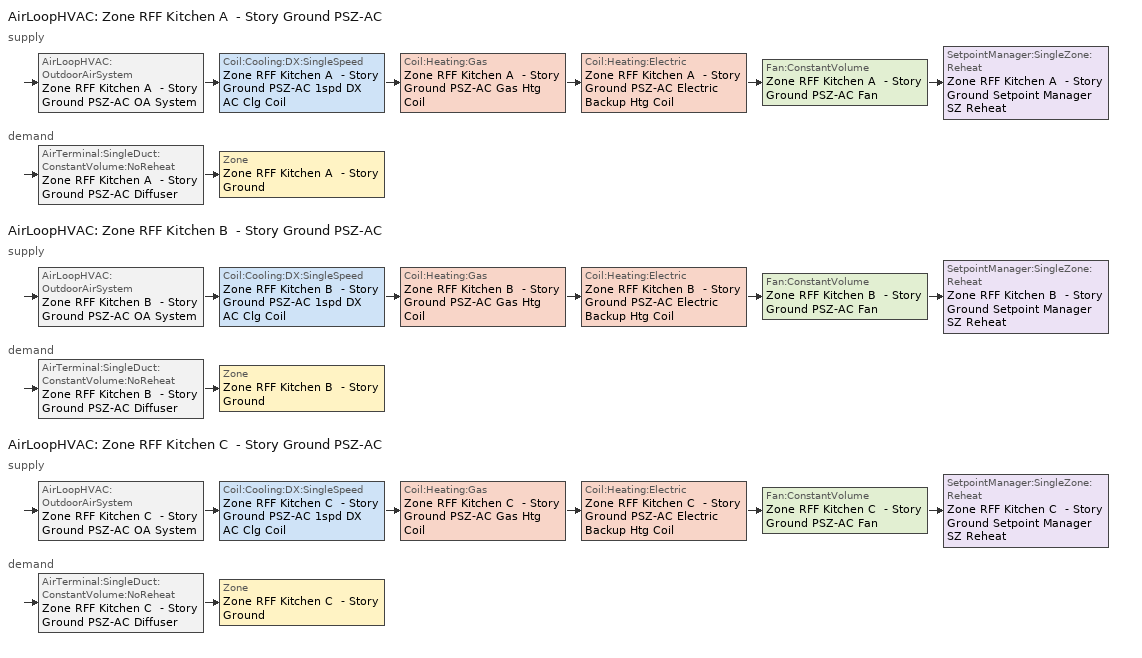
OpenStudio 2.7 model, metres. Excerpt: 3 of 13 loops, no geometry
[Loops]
AirLoopHVAC 'Zone RFF Kitchen A  - Story Ground PSZ-AC'
 supply: AirLoopHVAC:OutdoorAirSystem 'Zone RFF Kitchen A  - Story Ground PSZ-AC OA System' > Coil:Cooling:DX:SingleSpeed 'Zone RFF Kitchen A  - Story Ground PSZ-AC 1spd DX AC Clg Coil' > Coil:Heating:Gas 'Zone RFF Kitchen A  - Story Ground PSZ-AC Gas Htg Coil' > Coil:Heating:Electric 'Zone RFF Kitchen A  - Story Ground PSZ-AC Electric Backup Htg Coil' > Fan:ConstantVolume 'Zone RFF Kitchen A  - Story Ground PSZ-AC Fan' > SetpointManager:SingleZone:Reheat 'Zone RFF Kitchen A  - Story Ground Setpoint Manager SZ Reheat'
 demand: AirTerminal:SingleDuct:ConstantVolume:NoReheat 'Zone RFF Kitchen A  - Story Ground PSZ-AC Diffuser' > Zone 'Zone RFF Kitchen A  - Story Ground'
AirLoopHVAC 'Zone RFF Kitchen B  - Story Ground PSZ-AC'
 supply: AirLoopHVAC:OutdoorAirSystem 'Zone RFF Kitchen B  - Story Ground PSZ-AC OA System' > Coil:Cooling:DX:SingleSpeed 'Zone RFF Kitchen B  - Story Ground PSZ-AC 1spd DX AC Clg Coil' > Coil:Heating:Gas 'Zone RFF Kitchen B  - Story Ground PSZ-AC Gas Htg Coil' > Coil:Heating:Electric 'Zone RFF Kitchen B  - Story Ground PSZ-AC Electric Backup Htg Coil' > Fan:ConstantVolume 'Zone RFF Kitchen B  - Story Ground PSZ-AC Fan' > SetpointManager:SingleZone:Reheat 'Zone RFF Kitchen B  - Story Ground Setpoint Manager SZ Reheat'
 demand: AirTerminal:SingleDuct:ConstantVolume:NoReheat 'Zone RFF Kitchen B  - Story Ground PSZ-AC Diffuser' > Zone 'Zone RFF Kitchen B  - Story Ground'
AirLoopHVAC 'Zone RFF Kitchen C  - Story Ground PSZ-AC'
 supply: AirLoopHVAC:OutdoorAirSystem 'Zone RFF Kitchen C  - Story Ground PSZ-AC OA System' > Coil:Cooling:DX:SingleSpeed 'Zone RFF Kitchen C  - Story Ground PSZ-AC 1spd DX AC Clg Coil' > Coil:Heating:Gas 'Zone RFF Kitchen C  - Story Ground PSZ-AC Gas Htg Coil' > Coil:Heating:Electric 'Zone RFF Kitchen C  - Story Ground PSZ-AC Electric Backup Htg Coil' > Fan:ConstantVolume 'Zone RFF Kitchen C  - Story Ground PSZ-AC Fan' > SetpointManager:SingleZone:Reheat 'Zone RFF Kitchen C  - Story Ground Setpoint Manager SZ Reheat'
 demand: AirTerminal:SingleDuct:ConstantVolume:NoReheat 'Zone RFF Kitchen C  - Story Ground PSZ-AC Diffuser' > Zone 'Zone RFF Kitchen C  - Story Ground'
[Sizing:Zone] Zone Cooling Design Supply Air Temperature Input Method=SupplyAirTemperature; Zone Cooling Design Supply Air Temperature {C}=12.7778; Zone Cooling Design Supply Air Temperature Difference {deltaC}=11.11; Zone Heating Design Supply Air Temperature Input Method=SupplyAirTemperature; Zone Heating Design Supply Air Temperature {C}=50; Zone Heating Design Supply Air Temperature Difference {deltaC}=11.11; Zone Cooling Design Supply Air Humidity Ratio {kg-H2O/kg-air}=0.0085; Zone Heating Design Supply Air Humidity Ratio {kg-H2O/kg-air}=0.008; Cooling Design Air Flow Method=DesignDay; Heating Design Air Flow Method=DesignDay; Account for Dedicated Outdoor Air System=No; Dedicated Outdoor Air System Control Strategy=NeutralSupplyAir; Dedicated Outdoor Air Low Setpoint Temperature for Design {C}=autosize; Dedicated Outdoor Air High Setpoint Temperature for Design {C}=autosize
Zone RFF Kitchen A  - Story Ground; Zone RFF Kitchen B  - Story Ground; Zone RFF Kitchen C  - Story Ground
[Zone equipment]
Zone RFF Kitchen A  - Story Ground: Zone RFF Kitchen A  - Story Ground Exhaust Fan, Zone RFF Kitchen A  - Story Ground PSZ-AC Diffuser
Zone RFF Kitchen B  - Story Ground: Zone RFF Kitchen B  - Story Ground Exhaust Fan, Zone RFF Kitchen B  - Story Ground PSZ-AC Diffuser
Zone RFF Kitchen C  - Story Ground: Zone RFF Kitchen C  - Story Ground Exhaust Fan, Zone RFF Kitchen C  - Story Ground PSZ-AC Diffuser
[Fan:ZoneExhaust] Availability Schedule=DEER Fast Food Restaurant Kitchen Exhaust Fan DCV Schedule; Fan Total Efficiency=0.429; Pressure Rise {Pa}=124.544; System Availability Manager Coupling Mode=Decoupled
Name | Maximum Flow Rate {m3/s}
Zone RFF Kitchen A  - Story Ground Exhaust Fan; Zone RFF Kitchen C  - Story Ground Exhaust Fan | 0.417734
Zone RFF Kitchen B  - Story Ground Exhaust Fan | 0.409351
[AirLoopHVAC] Availability Schedule=Always On Discrete; Design Supply Air Flow Rate {m3/s}=AutoSize
Zone RFF Kitchen A  - Story Ground PSZ-AC; Zone RFF Kitchen B  - Story Ground PSZ-AC; Zone RFF Kitchen C  - Story Ground PSZ-AC
[Sizing:System] Type of Load to Size On=Sensible; Design Outdoor Air Flow Rate {m3/s}=Autosize; Central Heating Maximum System Air Flow Ratio=1; Preheat Design Temperature {C}=7.22222; Preheat Design Humidity Ratio {kg-H2O/kg-Air}=0.008; Precool Design Temperature {C}=12.7778; Precool Design Humidity Ratio {kg-H2O/kg-Air}=0.008; Central Cooling Design Supply Air Temperature {C}=12.7778; Central Heating Design Supply Air Temperature {C}=50; Sizing Option=Coincident; 100% Outdoor Air in Cooling=No; 100% Outdoor Air in Heating=No; Central Cooling Design Supply Air Humidity Ratio {kg-H2O/kg-Air}=0.0085; Central Heating Design Supply Air Humidity Ratio {kg-H2O/kg-Air}=0.008; Cooling Design Air Flow Method=DesignDay; Cooling Design Air Flow Rate {m3/s}=0; Heating Design Air Flow Method=DesignDay; Heating Design Air Flow Rate {m3/s}=0; System Outdoor Air Method=ZoneSum; Zone Maximum Outdoor Air Fraction=1; Cooling Supply Air Flow Rate Per Floor Area {m3/s-m2}=0.00996765; Cooling Fraction of Autosized Cooling Supply Air Flow Rate=1; Cooling Supply Air Flow Rate Per Unit Cooling Capacity {m3/s-W}=3.94755e-05; Heating Supply Air Flow Rate Per Floor Area {m3/s-m2}=0.00996765; Heating Fraction of Autosized Heating Supply Air Flow Rate=1; Heating Fraction of Autosized Cooling Supply Air Flow Rate=1; Heating Supply Air Flow Rate Per Unit Heating Capacity {m3/s-W}=3.15882e-05; Cooling Design Capacity Method=CoolingDesignCapacity; Cooling Design Capacity {W}=autosize; Cooling Design Capacity Per Floor Area {W/m2}=234.7; Fraction of Autosized Cooling Design Capacity=1; Heating Design Capacity Method=HeatingDesignCapacity; Heating Design Capacity {W}=autosize; Heating Design Capacity Per Floor Area {W/m2}=157; Fraction of Autosized Heating Design Capacity=1; Central Cooling Capacity Control Method=OnOff
Zone RFF Kitchen A  - Story Ground PSZ-AC; Zone RFF Kitchen B  - Story Ground PSZ-AC; Zone RFF Kitchen C  - Story Ground PSZ-AC
[SetpointManager:SingleZone:Reheat] Minimum Supply Air Temperature {C}=12.7778; Maximum Supply Air Temperature {C}=50
Name | Control Zone | Setpoint Node or NodeList
Zone RFF Kitchen A  - Story Ground Setpoint Manager SZ Reheat | Zone RFF Kitchen A  - Story Ground | Zone RFF Kitchen A  - Story Ground PSZ-AC Supply Outlet Node
Zone RFF Kitchen B  - Story Ground Setpoint Manager SZ Reheat | Zone RFF Kitchen B  - Story Ground | Zone RFF Kitchen B  - Story Ground PSZ-AC Supply Outlet Node
Zone RFF Kitchen C  - Story Ground Setpoint Manager SZ Reheat | Zone RFF Kitchen C  - Story Ground | Zone RFF Kitchen C  - Story Ground PSZ-AC Supply Outlet Node
[Fan:ConstantVolume] Availability Schedule=Always On Discrete; Fan Total Efficiency=0.54; Pressure Rise {Pa}=622.722; Maximum Flow Rate {m3/s}=AutoSize; Motor Efficiency=0.9; Motor In Airstream Fraction=1
Zone RFF Kitchen A  - Story Ground PSZ-AC Fan; Zone RFF Kitchen B  - Story Ground PSZ-AC Fan; Zone RFF Kitchen C  - Story Ground PSZ-AC Fan
[Coil:Heating:Gas] Availability Schedule=Always On Discrete; Gas Burner Efficiency=0.8; Nominal Capacity {W}=AutoSize; Parasitic Electric Load {W}=0; Parasitic Gas Load {W}=0
Zone RFF Kitchen A  - Story Ground PSZ-AC Gas Htg Coil; Zone RFF Kitchen B  - Story Ground PSZ-AC Gas Htg Coil; Zone RFF Kitchen C  - Story Ground PSZ-AC Gas Htg Coil
[Coil:Heating:Electric] Availability Schedule=Always On Discrete; Efficiency=1
Zone RFF Kitchen A  - Story Ground PSZ-AC Electric Backup Htg Coil; Zone RFF Kitchen B  - Story Ground PSZ-AC Electric Backup Htg Coil; Zone RFF Kitchen C  - Story Ground PSZ-AC Electric Backup Htg Coil
[Coil:Cooling:DX:SingleSpeed] Availability Schedule=Always On Discrete; Rated Total Cooling Capacity {W}=autosize; Rated Sensible Heat Ratio=autosize; Rated COP {W/W}=3; Rated Air Flow Rate {m3/s}=autosize; Rated Evaporator Fan Power Per Volume Flow Rate {W/(m3/s)}=773.3; Condenser Type=AirCooled; Evaporative Condenser Effectiveness=0; Evaporative Condenser Air Flow Rate {m3/s}=Autosize; Evaporative Condenser Pump Rated Power Consumption {W}=Autosize; Crankcase Heater Capacity {W}=0; Maximum Outdoor Dry-Bulb Temperature for Crankcase Heater Operation {C}=0; Basin Heater Capacity {W/K}=0; Basin Heater Setpoint Temperature {C}=10
Name | Total Cooling Capacity Function of Temperature Curve | Total Cooling Capacity Function of Flow Fraction Curve | Energy Input Ratio Function of Temperature Curve | Energy Input Ratio Function of Flow Fraction Curve | Part Load Fraction Correlation Curve
Zone RFF Kitchen A  - Story Ground PSZ-AC 1spd DX AC Clg Coil | Curve Biquadratic 39 | Curve Quadratic 58 | Curve Biquadratic 40 | Curve Quadratic 59 | Curve Quadratic 60
Zone RFF Kitchen B  - Story Ground PSZ-AC 1spd DX AC Clg Coil | Curve Biquadratic 43 | Curve Quadratic 64 | Curve Biquadratic 44 | Curve Quadratic 65 | Curve Quadratic 66
Zone RFF Kitchen C  - Story Ground PSZ-AC 1spd DX AC Clg Coil | Curve Biquadratic 47 | Curve Quadratic 70 | Curve Biquadratic 48 | Curve Quadratic 71 | Curve Quadratic 72
[Controller:OutdoorAir] Minimum Outdoor Air Flow Rate {m3/s}=0; Maximum Outdoor Air Flow Rate {m3/s}=Autosize; Economizer Control Type=NoEconomizer; Economizer Control Action Type=ModulateFlow; Economizer Maximum Limit Dry-Bulb Temperature {C}=28; Economizer Maximum Limit Enthalpy {J/kg}=64000; Lockout Type=NoLockout; Minimum Limit Type=FixedMinimum; Minimum Outdoor Air Schedule=Always On Discrete; High Humidity Control=No; Heat Recovery Bypass Control Type=BypassWhenWithinEconomizerLimits
Name | Controller Mechanical Ventilation
Zone RFF Kitchen A  - Story Ground PSZ-AC OA System Controller | Controller Mechanical Ventilation 10
Zone RFF Kitchen B  - Story Ground PSZ-AC OA System Controller | Controller Mechanical Ventilation 11
Zone RFF Kitchen C  - Story Ground PSZ-AC OA System Controller | Controller Mechanical Ventilation 12
[Controller:MechanicalVentilation] Availability Schedule=Always On Discrete; System Outdoor Air Method=ZoneSum
Controller Mechanical Ventilation 10; Controller Mechanical Ventilation 11; Controller Mechanical Ventilation 12
[AirLoopHVAC:OutdoorAirSystem]
Name | Controller
Zone RFF Kitchen A  - Story Ground PSZ-AC OA System | Zone RFF Kitchen A  - Story Ground PSZ-AC OA System Controller
Zone RFF Kitchen B  - Story Ground PSZ-AC OA System | Zone RFF Kitchen B  - Story Ground PSZ-AC OA System Controller
Zone RFF Kitchen C  - Story Ground PSZ-AC OA System | Zone RFF Kitchen C  - Story Ground PSZ-AC OA System Controller
[AirTerminal:SingleDuct:ConstantVolume:NoReheat] Availability Schedule=Always On Discrete; Maximum Air Flow Rate {m3/s}=AutoSize
Zone RFF Kitchen A  - Story Ground PSZ-AC Diffuser; Zone RFF Kitchen B  - Story Ground PSZ-AC Diffuser; Zone RFF Kitchen C  - Story Ground PSZ-AC Diffuser
[Schedule:Ruleset]
DEER Fast Food Restaurant Kitchen Exhaust Fan DCV Schedule: Default Day Schedule=DEER Fast Food Restaurant Kitchen Exhaust Fan DCV Schedule Default; Summer Design Day Schedule=DEER Fast Food Restaurant Kitchen Exhaust Fan DCV Schedule Summer Design Day; Winter Design Day Schedule=DEER Fast Food Restaurant Kitchen Exhaust Fan DCV Schedule Winter Design Day
[Schedule:Day]
DEER Fast Food Restaurant Kitchen Exhaust Fan DCV Schedule Default; DEER Fast Food Restaurant Kitchen Exhaust Fan DCV Schedule Winter Design Day; DEER Fast Food Restaurant Kitchen Exhaust Fan DCV Schedule Summer Design Day; DEER Fast Food Restaurant Kitchen Exhaust Fan DCV Schedule Wkdy Day: 5, 0, 0, 11, 0, 0.83, 12, 0, 0.9, 14, 0, 1, 18, 0, 0.83, 19, 0, 0.9, 24, 0, 0.83
DEER Fast Food Restaurant Kitchen Exhaust Fan DCV Schedule Wknd Day: 5, 0, 0, 10, 0, 0.83, 14, 0, 0.9, 18, 0, 0.83, 20, 0, 0.9, 24, 0, 0.83
[Schedule:Rule] Schedule Ruleset=DEER Fast Food Restaurant Kitchen Exhaust Fan DCV Schedule; Date Specification Type=DateRange; Start Month=1; Start Day=1; End Month=12; End Day=31
Name | Rule Order | Day Schedule | Apply Monday | Apply Tuesday | Apply Wednesday | Apply Thursday | Apply Friday | Apply Sunday | Apply Saturday
Schedule Rule 16 | 1 | DEER Fast Food Restaurant Kitchen Exhaust Fan DCV Schedule Wkdy Day | Yes | Yes | Yes | Yes | Yes
Schedule Rule 17 | 0 | DEER Fast Food Restaurant Kitchen Exhaust Fan DCV Schedule Wknd Day |  |  |  |  |  | Yes | Yes
[Schedule:Constant]
Always On Discrete: Value=1
[Curve:Biquadratic] Minimum Value of x=-100; Maximum Value of x=100; Minimum Value of y=-100; Maximum Value of y=100
Name | Coefficient1 Constant | Coefficient2 x | Coefficient3 x**2 | Coefficient4 y | Coefficient5 y**2 | Coefficient6 x*y
Curve Biquadratic 39; Curve Biquadratic 43; Curve Biquadratic 47 | 0.971212 | -0.0152755 | 0.00144345 | -0.00039321 | -6.8364e-06 | -0.000290596
Curve Biquadratic 40; Curve Biquadratic 44; Curve Biquadratic 48 | 0.286871 | 0.0239022 | -0.000810648 | 0.0134585 | 0.000338936 | -0.000487004
[Curve:Quadratic]
Name | Coefficient1 Constant | Coefficient2 x | Coefficient3 x**2 | Minimum Value of x | Maximum Value of x | Minimum Curve Output | Maximum Curve Output
Curve Quadratic 58; Curve Quadratic 59; Curve Quadratic 64; Curve Quadratic 65; Curve Quadratic 70; Curve Quadratic 71 | 1 | 0 | 0 | -100 | 100
Curve Quadratic 60; Curve Quadratic 66; Curve Quadratic 72 | 0.909496 | 0.0986477 | -0.00819488 | 0 | 1 | 0.7 | 1
